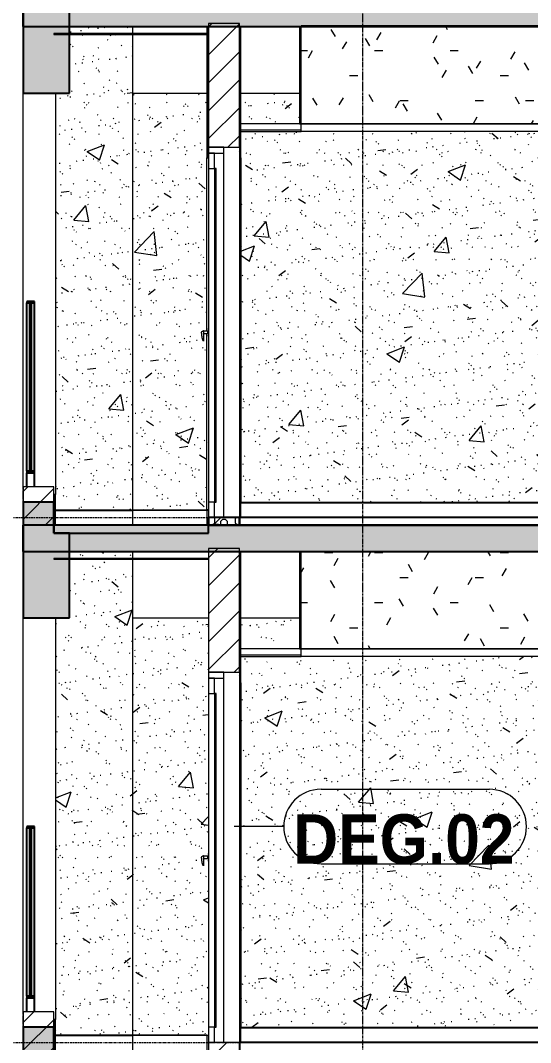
# Model space of a CAD drawing. Header units: millimetres. Extents: x 25061 to 259291, y -8723 to 35400.
# Drawn here: x 105936 to 109237, y 9000 to 15620 of the extents above; entities that cross this region are included whole.
import ezdxf

# ---------------------------------------------------------------- set-up
doc = ezdxf.new("R2010")
doc.units = ezdxf.units.MM
doc.linetypes.add('Centre', pattern=[31.75, 6.35, -4.7625, 15.875, -4.7625])
doc.linetypes.add('Grid Line', pattern=[22.225, 12.7, -3.175, 3.175, -3.175])
for name, color, linetype, lineweight in [('0-1', 7, 'Continuous', 5), ('A-CLNG', 13, 'Continuous', 9), ('A-CLNG-1', 250, 'Continuous', 18), ('A-CLNG-2', 7, 'Continuous', 9), ('A-CLNG-PATT-1', 7, 'Continuous', 9), ('A-CLNG-PATT-2', 9, 'Continuous', 9), ('A-DOOR', 31, 'Continuous', 9), ('A-DOOR-FRAM', 31, 'Continuous', 9), ('A-DOOR-GLAZ', 31, 'Continuous', 9), ('A-DOOR-IDEN', 31, 'Continuous', 9), ('A-FLOR-1', 10, 'Continuous', 25), ('A-FLOR-HRAL-1', 253, 'Continuous', 9), ('A-FLOR-LEVL-2', 51, 'Centre', 9), ('A-FLOR-PATT-1', 7, 'Continuous', 9), ('A-FLOR-PATT-2', 9, 'Continuous', 9), ('A-WALL', 113, 'Continuous', 9), ('A-WALL-1', 113, 'Continuous', 18), ('A-WALL-PATT-1', 7, 'Continuous', 9), ('A-WALL-PATT-2', 9, 'Continuous', 9), ('A-WALL-PATT-4', 111, 'Continuous', 9), ('I-WALL-1', 250, 'Continuous', 18), ('I-WALL-2', 7, 'Continuous', 9), ('S-BEAM-1', 12, 'Continuous', 5), ('S-BEAM-2', 10, 'Continuous', 25), ('S-BEAM-3', 7, 'Continuous', 9), ('S-COLS-1', 7, 'Continuous', 9), ('S-GRID-1', 1, 'Grid Line', 9)]:
    doc.layers.add(name, color=color, linetype=linetype, lineweight=lineweight)
doc.styles.add('Arial_B_1', font='arialbd.ttf', dxfattribs={"width": 0.9, "height": 320})
pattern_1 = [(50, (81080.3, 14125), (1165.978, -102.01), [121.92, -1341.12]), (355, (81080.3, 14125), (-225.554, 1222.763), [97.536, -1072.896]), (100.451, (81177.5, 14116.5), (940.433, 1120.746), [103.616, -1139.776]), (46.184, (81080.3, 14450.1), (1734.906, -269.074), [182.88, -2011.68]), (96.636, (81224.9, 14427.7), (1519.38, 1583.54), [155.42, -1709.66]), (351.184, (81080.3, 14450.1), (1519.39, 1583.52), [146.3, -1609.34]), (21, (81242.9, 14368.8), (970.332, -654.498), [121.92, -1341.12]), (326, (81242.9, 14368.8), (395.533, 1178.804), [97.536, -1072.896]), (71.451, (81323.7, 14314.3), (1365.87, 524.296), [103.616, -1139.776]), (37.5, (81080.3, 14125), (19.767, 541.153), [53.645, -1006.246, 53.645, -1035.507, -1076.96]), (37.5, (81080.3, 14125), (19.767, 541.153), [-2149.043, 53.645, -1023.315]), (7.5, (81080.3, 14125), (427.646, 641.156), [53.645, -567.334, 53.645, -981.862, -410.464]), (7.5, (81080.3, 14125), (427.646, 641.156), [-1656.486, 53.645, -356.82]), (327.5, (80717.8, 14125), (867.782, -36.665), [53.645, -352.755, 53.645, -1214.323, -1682.496]), (327.5, (80717.8, 14125), (867.782, -36.665), [-1674.368, 53.645, -1628.85]), (317.5, (80555.2, 14125), (948.028, 162.73), [53.645, -474.675, 53.645, -788.416, -1194.816]), (317.5, (80555.2, 14125), (948.028, 162.73), [-1370.38, 53.645, -1141.17])]
pattern_2 = [(37.5, (81080.3, 14125), (-5.1206, 156.61216), [5.364, -118.181, 5.364, -132.812, -132.08]), (37.5, (81080.3, 14125), (-5.1206, 156.61216), [-261.722, 5.364, -126.716]), (7.5, (81080.3, 14125), (143.847, 229.3842), [5.364, -61.285, 5.364, -105.989, -42.672]), (7.5, (81080.3, 14125), (143.847, 229.3842), [-178.003, 5.364, -37.308]), (327.5, (80980.33, 14125), (253.1176, 0.4601), [5.364, -35.276, 5.364, -140.94, -191.008]), (327.5, (80980.33, 14125), (253.1176, 0.4601), [-186.944, 5.364, -185.644]), (317.5, (80980.33, 14125), (244.3381, 71.3376), [5.364, -14.956, 5.364, -90.546, -109.728]), (317.5, (80980.33, 14125), (244.3381, 71.3376), [-116.23, 5.364, -104.364])]
pattern_3 = [(45, (81080.3, 14125), (-84.8528, 84.8528), [])]
pattern_4 = [(0, (81080.3, 14125), (1300.48, 325.12), [53.645, -921.715, 53.645, -6123.635]), (0, (81080.3, 14125), (1300.48, 325.12), [-1029.005, -921.715, 53.645, -1897.075, -3251.2]), (0, (81080.3, 14125), (1300.48, 325.12), [-3901.44, 53.645, -921.715, 53.645, -2222.195]), (0, (81080.3, 14125), (1300.48, 325.12), [-4930.445, -596.595, 53.645, -1571.955]), (120, (81567.98, 14287.56), (-931.8022, 963.6887), [53.645, -921.715, -6177.28]), (120, (81567.98, 14287.56), (-931.8022, 963.6887), [-975.36, 53.645, -921.715, -5201.92]), (120, (81567.98, 14287.56), (-931.8022, 963.6887), [-1950.72, 53.645, -1897.075, -3251.2]), (120, (81567.98, 14287.56), (-931.8022, 963.6887), [-3901.44, 53.645, -921.715, -2275.84]), (120, (81567.98, 14287.56), (-931.8022, 963.6887), [-4876.8, 53.645, -596.595, -1625.6]), (120, (81567.98, 14287.56), (-931.8022, 963.6887), [-5527.04, 53.645, -1571.955]), (240, (81730.54, 14937.8), (-368.6778, -1288.8087), [53.645, -921.715, -6177.28]), (240, (81730.54, 14937.8), (-368.6778, -1288.8087), [-975.36, 53.645, -921.715, -5201.92]), (240, (81730.54, 14937.8), (-368.6778, -1288.8087), [-1950.72, 53.645, -1897.075, -3251.2]), (240, (81730.54, 14937.8), (-368.6778, -1288.8087), [-3901.44, 53.645, -921.715, -2275.84]), (240, (81730.54, 14937.8), (-368.6778, -1288.8087), [-4876.8, 53.645, -596.595, -1625.6]), (240, (81730.54, 14937.8), (-368.6778, -1288.8087), [-5527.04, 53.645, -1571.955])]
pattern_5 = [(0, (81080.3, 14125), (650.24, 162.56), [53.645, -434.035, 53.645, -434.035, -2600.96]), (0, (81080.3, 14125), (650.24, 162.56), [-975.36, 53.645, -921.715, 53.645, -434.035, -1137.92]), (0, (81080.3, 14125), (650.24, 162.56), [-2438.4, 53.645, -271.475, 53.645, -759.155]), (120, (81324.14, 14206.28), (-465.9011, 481.84436), [53.645, -434.035, 53.645, -3034.995]), (120, (81324.14, 14206.28), (-465.9011, 481.84436), [-541.325, -434.035, 53.645, -921.715, -1625.6]), (120, (81324.14, 14206.28), (-465.9011, 481.84436), [-1950.72, 53.645, -434.035, 53.645, -1084.275]), (120, (81324.14, 14206.28), (-465.9011, 481.84436), [-2492.045, -271.475, 53.645, -759.155]), (240, (81405.42, 14531.4), (-184.3389, -644.40436), [53.645, -434.035, 53.645, -3034.995]), (240, (81405.42, 14531.4), (-184.3389, -644.40436), [-541.325, -434.035, 53.645, -921.715, -1625.6]), (240, (81405.42, 14531.4), (-184.3389, -644.40436), [-1950.72, 53.645, -434.035, 53.645, -1084.275]), (240, (81405.42, 14531.4), (-184.3389, -644.40436), [-2492.045, -271.475, 53.645, -759.155])]
pattern_6 = [(45, (81080.3, 14125), (-90.50967, 90.50967), [])]

# ---------------------------------------------------------------- blocks, each defined once
blk = doc.blocks.new('NCV_TKTC_KET CAU_rvt-1-TKCS_MẶT CẮT 1')
at = {"layer": 'A-FLOR-PATT-1'}
h = blk.add_hatch(color=256, dxfattribs=at)
h.paths.add_polyline_path([(127252.4, 15580), (127252.4, 15750), (118852.4, 15750), (118852.4, 15580), (126740, 15580)])
h.paths.add_polyline_path([(33652.6, 15580), (42052.6, 15580), (42052.6, 15750), (33652.6, 15750)])
h.paths.add_polyline_path([(114352.4, 15580), (114352.4, 15750), (105952.4, 15750), (105952.4, 15580), (113942, 15580)])
h.paths.add_polyline_path([(46552.6, 15580), (54952.6, 15580), (54952.6, 15750), (46552.6, 15750)])
h = blk.add_hatch(color=256, dxfattribs=at)
h.paths.add_polyline_path([(33652.6, 12180), (42052.6, 12180), (42052.6, 12350), (33652.6, 12350), (33652.6, 12183.4)])
h.paths.add_polyline_path([(54751.6, 12180), (54952.6, 12180), (54952.6, 12350), (46552.6, 12350), (46552.6, 12180), (53151.9, 12180)])
h.paths.add_polyline_path([(127252.4, 12180), (127252.4, 12350), (118852.4, 12350), (118852.4, 12180), (126740, 12180)])
h.paths.add_polyline_path([(105952.4, 12180), (114352.4, 12180), (114352.4, 12350), (105952.4, 12350), (105952.4, 12183.4)])
at = {"layer": 'S-BEAM-1'}
for points in [[(106252.6, 15150), (106252.6, 15700), (105952.6, 15700), (105952.6, 15150)], [(106152.6, 12300), (106152.6, 12500), (105952.6, 12500), (105952.6, 12300)], [(106252.6, 11750), (106252.6, 12300), (105952.6, 12300), (105952.6, 11750)], [(106152.6, 8900), (106152.6, 9100), (105952.6, 9100), (105952.6, 8900)]]:
    blk.add_hatch(color=256, dxfattribs=at).paths.add_polyline_path(points)
at = {"layer": 'A-FLOR-1'}
for p, q in [((105952.4, 15750), (105952.4, 15580)), ((105952.4, 15580), (114352.4, 15580)), ((114352.4, 12350), (105952.4, 12350)), ((105952.4, 12350), (105952.4, 12180)), ((105952.4, 12180), (114352.4, 12180))]:
    blk.add_line(p, q, dxfattribs=at)
at = {"layer": 'S-BEAM-2'}
for p, q in [((105952.6, 15700), (105952.6, 15150)), ((106252.6, 15150), (106252.6, 15700)), ((105952.6, 15150), (106252.6, 15150)), ((106152.6, 12500), (105952.6, 12500)), ((105952.6, 12500), (105952.6, 12300)), ((106152.6, 12300), (106152.6, 12500)), ((105952.6, 12300), (105952.6, 11750)), ((106252.6, 12300), (106152.6, 12300)), ((106252.6, 11750), (106252.6, 12300)), ((105952.6, 11750), (106252.6, 11750)), ((106152.6, 9100), (105952.6, 9100)), ((105952.6, 9100), (105952.6, 8900)), ((106152.6, 8900), (106152.6, 9100))]:
    blk.add_line(p, q, dxfattribs=at)
at = {"layer": 'S-BEAM-3'}
for p, q in [((106662.6, 15150), (107142.6, 15150)), ((107362.6, 15150), (107742.4, 15150)), ((106662.6, 11750), (107152.5, 11750)), ((107362.6, 11750), (107742.4, 11750))]:
    blk.add_line(p, q, dxfattribs=at)
at = {"layer": 'S-COLS-1'}
for p, q in [((105952.6, 12600), (105952.6, 15150)), ((106652.6, 12450), (106652.6, 12445)), ((105952.6, 9200), (105952.6, 11750)), ((106652.6, 9050), (106652.6, 9045))]:
    blk.add_line(p, q, dxfattribs=at)
blk = doc.blocks.new('Railing - Railing-916034-TKCS_MẶT CẮT 1')
at = {"layer": 'A-FLOR-HRAL-1'}
for p, q in [((106162.564287, 5645), (106152.564287, 5645)), ((106152.564287, 5645), (106152.564287, 5550)), ((106162.564287, 5550), (106162.564287, 5645)), ((106162.564287, 5645), (106662.564287, 5645)), ((107142.564287, 5645), (106662.564287, 5645)), ((106662.564287, 5550), (106662.564287, 5645)), ((107152.564287, 5645), (107142.564287, 5645)), ((107142.564287, 5645), (107142.564287, 5550)), ((106152.564287, 5550), (106162.564287, 5550))]:
    blk.add_line(p, q, dxfattribs=at)
blk = doc.blocks.new('Railing - Railing-916040-TKCS_MẶT CẮT 1')
at = {"layer": 'A-FLOR-HRAL-1'}
for p, q in [((107362.564287, 12495), (107352.564287, 12495)), ((107362.564287, 12495), (109362.564287, 12495)), ((107362.564287, 12400), (107362.564287, 12495)), ((109362.564287, 12495), (109362.564287, 12400))]:
    blk.add_line(p, q, dxfattribs=at)
blk = doc.blocks.new('CL_01-VÁCH DỰNG THẠCH CAO CĂN HỘ LOẠI 1-5A7 - CL_01-VÁCH DỰNG THẠCH CAO CĂN HỘ LOẠI 1A-5-V41-TKCS_MẶT CẮT 1')
at = {"layer": 'A-CLNG-PATT-1'}
h = blk.add_hatch(dxfattribs=at)
h.set_pattern_fill('FP_7', color=256, style=0, pattern_type=2)
h.set_pattern_definition(pattern_4)
h.paths.add_polyline_path([(113352.6, 14950), (113362.6, 14950), (113362.6, 15580), (113352.6, 15580)])
h.paths.add_polyline_path([(107742.4, 14950), (107752.4, 14950), (107752.4, 15580), (107742.4, 15580)])
at = {"layer": 'A-CLNG-PATT-2'}
h = blk.add_hatch(dxfattribs=at)
h.set_pattern_fill('FP_1', color=256, style=0, pattern_type=2)
h.set_pattern_definition(pattern_5)
h.paths.add_polyline_path([(107752.4, 14950), (113352.6, 14950), (113352.6, 15580), (110452.5, 15580), (110452.5, 15350), (110252.5, 15350), (110252.5, 15580), (107752.4, 15580)])
at = {"layer": 'A-CLNG-1'}
for p, q in [((107752.4, 15580), (107742.4, 15580)), ((107742.4, 15580), (107742.4, 14950)), ((107752.4, 14950), (107752.4, 15580)), ((113362.6, 15580), (113352.6, 15580)), ((113352.6, 15580), (113352.6, 14950)), ((113362.6, 14950), (113362.6, 15580)), ((107742.4, 14950), (107752.4, 14950)), ((113352.6, 14950), (113362.6, 14950))]:
    blk.add_line(p, q, dxfattribs=at)
at = {"layer": 'A-CLNG-2'}
blk.add_line((113352.6, 14950), (107752.6, 14950), dxfattribs=at)
blk = doc.blocks.new('NCV_TKTC_TANG 3 - 4_rvt-1-TKCS_MẶT CẮT 1')
at = {"layer": 'A-CLNG-PATT-1'}
h = blk.add_hatch(dxfattribs=at)
h.set_pattern_fill('FP_7', color=256, style=0, pattern_type=2)
h.set_pattern_definition(pattern_4)
h.paths.add_polyline_path([(112342.3, 15580), (113352.6, 15580), (113352.6, 15585), (107752.6, 15585), (107752.6, 15580), (110742.5, 15580)])
h = blk.add_hatch(dxfattribs=at)
h.set_pattern_fill('FP_7', color=256, style=0, pattern_type=2)
h.set_pattern_definition(pattern_4)
h.paths.add_polyline_path([(106152.6, 15530), (107152.6, 15530), (107152.6, 15535), (106152.6, 15535)])
at = {"layer": 'A-FLOR-PATT-2'}
h = blk.add_hatch(dxfattribs=at)
h.set_pattern_fill('FP_6', color=256, style=0, pattern_type=2)
h.set_pattern_definition([(180, (81252.7, 14216.3), (-2e-14, -203.2), [19.239, -183.961]), (135, (81266.3, 14202.7), (-203.1999, 1e-14), [19.239, -268.129]), (90, (81266.3, 14183.47), (-203.2, 1e-14), [19.239, -183.961]), (45, (81252.7, 14169.86), (0, 203.1999), [19.239, -268.129]), (0, (81233.46, 14169.86), (0, 203.2), [19.239, -183.961]), (315, (81219.86, 14183.47), (203.1999, 0), [19.239, -268.129]), (270, (81219.86, 14202.7), (203.2, 1e-14), [19.239, -183.961]), (225, (81233.46, 14216.31), (1e-14, -203.1999), [19.239, -268.129]), (180, (81207.18, 14184.3), (-2e-14, -203.2), [22.055, -181.145]), (135, (81222.78, 14168.71), (-203.1999, 1e-14), [22.055, -265.314]), (90, (81222.78, 14146.66), (-203.2, 1e-14), [22.055, -181.145]), (45, (81207.18, 14131.06), (0, 203.1999), [22.055, -265.314]), (0, (81185.13, 14131.06), (0, 203.2), [22.055, -181.145]), (315, (81169.54, 14146.66), (203.1999, 0), [22.055, -265.314]), (270, (81169.54, 14168.71), (203.2, 1e-14), [22.055, -181.145]), (225, (81185.13, 14184.3), (1e-14, -203.1999), [22.055, -265.314]), (180, (81114.68, 14169.67), (-2e-14, -203.2), [14.547, -188.653]), (135, (81124.96, 14159.39), (-203.1999, 1e-14), [14.547, -272.821]), (90, (81124.96, 14144.84), (-203.2, 1e-14), [14.547, -188.653]), (45, (81114.68, 14134.56), (0, 203.1999), [14.547, -272.821]), (0, (81100.13, 14134.56), (0, 203.2), [14.547, -188.653]), (315, (81089.85, 14144.84), (203.1999, 0), [14.547, -272.821]), (270, (81089.85, 14159.39), (203.2, 1e-14), [14.547, -188.653]), (225, (81100.13, 14169.67), (1e-14, -203.1999), [14.547, -272.821]), (90, (81183.32, 14194.78), (-203.2, 1e-14), [29.097, -174.103]), (45, (81162.74, 14174.2), (0, 203.1999), [29.097, -258.271]), (0, (81133.65, 14174.2), (0, 203.2), [29.097, -174.103]), (315, (81113.07, 14194.78), (203.1999, 0), [29.097, -258.271]), (270, (81113.07, 14223.87), (203.2, 1e-14), [29.097, -174.103]), (225, (81133.65, 14244.45), (1e-14, -203.1999), [29.097, -258.271]), (180, (81162.74, 14244.45), (-2e-14, -203.2), [29.097, -174.103]), (135, (81183.32, 14223.87), (-203.1999, 1e-14), [29.097, -258.271]), (90, (81262.35, 14261.4), (-203.2, 1e-14), [37.075, -166.125]), (45, (81236.13, 14235.19), (0, 203.1999), [37.075, -250.293]), (0, (81199.05, 14235.19), (0, 203.2), [37.075, -166.125]), (315, (81172.84, 14261.4), (203.1999, 0), [37.075, -250.293]), (270, (81172.84, 14298.48), (203.2, 1e-14), [37.075, -166.125]), (225, (81199.05, 14324.7), (1e-14, -203.1999), [37.075, -250.293]), (180, (81236.13, 14324.7), (-2e-14, -203.2), [37.075, -166.125]), (135, (81262.35, 14298.48), (-203.1999, 1e-14), [37.075, -250.293]), (90, (81138.85, 14272.68), (-203.2, 1e-14), [19.242, -183.958]), (45, (81125.24, 14259.07), (0, 203.1999), [19.242, -268.127]), (0, (81106, 14259.07), (0, 203.2), [19.242, -183.958]), (315, (81092.4, 14272.68), (203.1999, 0), [19.242, -268.127]), (270, (81092.4, 14291.92), (203.2, 1e-14), [19.242, -183.958]), (225, (81106, 14305.53), (1e-14, -203.1999), [19.242, -268.127]), (180, (81125.24, 14305.53), (-2e-14, -203.2), [19.242, -183.958]), (135, (81138.85, 14291.92), (-203.1999, 1e-14), [19.242, -268.127])])
h.paths.add_polyline_path([(107352.6, 12350), (107352.6, 12400), (107152.6, 12400), (107152.6, 12350)])
at = {"layer": 'A-WALL-PATT-1'}
h = blk.add_hatch(dxfattribs=at)
h.set_pattern_fill('FP_3', color=256, style=0, pattern_type=2)
h.set_pattern_definition(pattern_3)
h.paths.add_polyline_path([(107152.6, 14730), (107152.6, 15580), (107142.6, 15580), (107142.6, 14730)])
h = blk.add_hatch(dxfattribs=at)
h.set_pattern_fill('FP_3', color=256, style=0, pattern_type=2)
h.set_pattern_definition(pattern_3)
h.paths.add_polyline_path([(107362.6, 14730), (107362.6, 15580), (107352.6, 15580), (107352.6, 14730)])
at = {"layer": 'A-WALL-PATT-2'}
h = blk.add_hatch(dxfattribs=at)
h.set_pattern_fill('FP_4', color=256, style=0, pattern_type=2)
h.set_pattern_definition(pattern_1)
h.paths.add_polyline_path([(106662.6, 12450), (106662.6, 15530), (106252.6, 15530), (106252.6, 15150), (106162.6, 15150), (106162.6, 12450)])
h.paths.add_polyline_path([(106252.6, 15535), (106662.6, 15535), (106662.6, 15580), (106252.6, 15580)])
h = blk.add_hatch(dxfattribs=at)
h.set_pattern_fill('FP_5', color=256, style=0, pattern_type=2)
h.set_pattern_definition(pattern_2)
h.paths.add_polyline_path([(106662.6, 12450), (106662.6, 15530), (106252.6, 15530), (106252.6, 15150), (106162.6, 15150), (106162.6, 12450)])
h.paths.add_polyline_path([(106252.6, 15535), (106662.6, 15535), (106662.6, 15580), (106252.6, 15580)])
h = blk.add_hatch(dxfattribs=at)
h.set_pattern_fill('FP_4', color=256, style=0, pattern_type=2)
h.set_pattern_definition(pattern_1)
h.paths.add_polyline_path([(106743.2, 12450), (107142.6, 12450), (107142.6, 13593.2), (107119.6, 13593.2), (107118.6, 13545.2), (107111.1, 13571.1), (107110.8, 13572.6), (107111.2, 13604.9), (107112.6, 13606.7), (107119.6, 13606.8), (107142.6, 13606.8), (107142.6, 15150), (106662.6, 15150), (106662.6, 12450)])
h = blk.add_hatch(dxfattribs=at)
h.set_pattern_fill('FP_5', color=256, style=0, pattern_type=2)
h.set_pattern_definition(pattern_2)
h.paths.add_polyline_path([(106743.2, 12450), (107142.6, 12450), (107142.6, 13593.2), (107119.6, 13593.2), (107118.6, 13545.2), (107111.1, 13571.1), (107110.8, 13572.6), (107111.2, 13604.9), (107112.6, 13606.7), (107119.6, 13606.8), (107142.6, 13606.8), (107142.6, 15150), (106662.6, 15150), (106662.6, 12450)])
h = blk.add_hatch(dxfattribs=at)
h.set_pattern_fill('FP_4', color=256, style=0, pattern_type=2)
h.set_pattern_definition(pattern_1)
h.paths.add_polyline_path([(107362.6, 12500), (109352.6, 12500), (109352.6, 14900), (107362.6, 14900), (107362.6, 13399.9)])
h.paths.add_polyline_path([(107742.4, 14950), (107742.4, 15150), (107362.6, 15150), (107362.6, 14950), (107543.1, 14950)])
h = blk.add_hatch(dxfattribs=at)
h.set_pattern_fill('FP_5', color=256, style=0, pattern_type=2)
h.set_pattern_definition(pattern_2)
h.paths.add_polyline_path([(107362.6, 12500), (109352.6, 12500), (109352.6, 14900), (107362.6, 14900), (107362.6, 13399.9)])
h.paths.add_polyline_path([(107742.4, 14950), (107742.4, 15150), (107362.6, 15150), (107362.6, 14950), (107543.1, 14950)])
at = {"layer": 'A-CLNG-1'}
for p, q in [((113352.6, 15585), (107752.6, 15585)), ((107752.6, 15585), (107752.6, 15580)), ((107752.6, 15580), (113352.6, 15580)), ((107152.6, 15535), (106152.6, 15535)), ((106152.6, 15535), (106152.6, 15530)), ((106152.6, 15530), (107152.6, 15530)), ((107152.6, 15530), (107152.6, 15535)), ((107752.6, 14950), (107352.6, 14950)), ((107352.6, 14950), (107352.6, 14900)), ((107352.6, 14900), (107752.6, 14900)), ((107752.6, 14900), (107752.6, 14950))]:
    blk.add_line(p, q, dxfattribs=at)
at = {"layer": 'A-CLNG-2'}
for p, q in [((107752.6, 14910), (107352.6, 14910)), ((107752.6, 14950), (113352.6, 14950)), ((113352.6, 14900), (107752.6, 14900))]:
    blk.add_line(p, q, dxfattribs=at)
at = {"layer": 'A-FLOR-1'}
for p, q in [((107352.6, 12400), (107152.6, 12400)), ((107152.6, 12400), (107152.6, 12350)), ((114152.6, 12400), (107352.6, 12400)), ((107352.6, 12400), (107352.6, 12350)), ((107352.6, 12350), (107352.6, 12400)), ((107152.6, 12350), (106152.6, 12350)), ((106152.6, 12350), (106152.6, 12300)), ((107152.6, 12300), (107152.6, 12350)), ((107152.6, 12350), (107352.6, 12350)), ((107352.6, 12350), (114152.6, 12350)), ((106152.6, 12300), (107152.6, 12300))]:
    blk.add_line(p, q, dxfattribs=at)
at = {"layer": 'I-WALL-1'}
for p, q in [((107142.6, 15580), (107142.6, 14730)), ((107152.6, 15580), (107142.6, 15580)), ((107152.6, 14730), (107152.6, 15580)), ((107352.6, 15580), (107352.6, 14730)), ((107362.6, 15580), (107352.6, 15580)), ((107362.6, 14730), (107362.6, 15580)), ((107142.6, 14730), (107152.6, 14730)), ((107352.6, 14730), (107362.6, 14730)), ((106152.6, 12550), (106152.6, 12450)), ((106162.6, 12550), (106152.6, 12550)), ((106162.6, 12450), (106162.6, 12550)), ((106152.6, 12450), (106162.6, 12450))]:
    blk.add_line(p, q, dxfattribs=at)
at = {"layer": 'I-WALL-2'}
for p, q in [((106662.6, 15535), (106662.6, 15580)), ((106662.6, 12450), (106662.6, 15530)), ((106162.6, 15150), (106162.6, 12550)), ((107142.6, 13606.6), (107142.6, 14730)), ((107362.6, 14730), (107362.6, 12500)), ((107142.6, 12450), (107142.6, 13593.2)), ((106162.6, 12450), (106662.6, 12450)), ((106662.6, 12450), (107142.6, 12450)), ((107152.6, 12450), (107142.6, 12450)), ((107362.6, 12500), (107352.6, 12500)), ((107362.6, 12500), (109352.6, 12500))]:
    blk.add_line(p, q, dxfattribs=at)
at = {"layer": ''}
for name, p in [('Railing - Railing-916040-TKCS_MẶT CẮT 1', (0, 0)), ('Railing - Railing-916034-TKCS_MẶT CẮT 1', (0, 6800))]:
    blk.add_blockref(name, p, dxfattribs=at)
at = {"layer": 'A-CLNG'}
blk.add_blockref('CL_01-VÁCH DỰNG THẠCH CAO CĂN HỘ LOẠI 1-5A7 - CL_01-VÁCH DỰNG THẠCH CAO CĂN HỘ LOẠI 1A-5-V41-TKCS_MẶT CẮT 1', (0, 0), dxfattribs=at)
blk = doc.blocks.new('CL_01-VÁCH DỰNG THẠCH CAO CĂN HỘ LOẠI 1-5A7 - CL_01-VÁCH DỰNG THẠCH CAO CĂN HỘ LOẠI 1A-5-V102-TKCS_MẶT CẮT 1')
at = {"layer": 'A-CLNG-PATT-1'}
h = blk.add_hatch(dxfattribs=at)
h.set_pattern_fill('FP_7', color=256, style=0, pattern_type=2)
h.set_pattern_definition(pattern_4)
h.paths.add_polyline_path([(113352.6, 11550), (113362.6, 11550), (113362.6, 12180), (113352.6, 12180)])
h.paths.add_polyline_path([(107742.4, 11550), (107752.4, 11550), (107752.4, 12180), (107742.4, 12180)])
at = {"layer": 'A-CLNG-PATT-2'}
h = blk.add_hatch(dxfattribs=at)
h.set_pattern_fill('FP_1', color=256, style=0, pattern_type=2)
h.set_pattern_definition(pattern_5)
h.paths.add_polyline_path([(109942.7, 11550), (113352.6, 11550), (113352.6, 12180), (110452.5, 12180), (110452.5, 11950), (110252.5, 11950), (110252.5, 12180), (107752.4, 12180), (107752.6, 11550), (109742.7, 11550)])
at = {"layer": 'A-CLNG-1'}
for p, q in [((107752.4, 12180), (107742.4, 12180)), ((107742.4, 12180), (107742.4, 11550)), ((107752.4, 11550), (107752.4, 12180)), ((113362.6, 12180), (113352.6, 12180)), ((113352.6, 12180), (113352.6, 11550)), ((113362.6, 11550), (113362.6, 12180)), ((107742.4, 11550), (107752.4, 11550)), ((113352.6, 11550), (113362.6, 11550))]:
    blk.add_line(p, q, dxfattribs=at)
at = {"layer": 'A-CLNG-2'}
blk.add_line((113352.6, 11550), (107752.6, 11550), dxfattribs=at)
blk = doc.blocks.new('NCV_TKTC_TANG 3 - 4_rvt-2-TKCS_MẶT CẮT 1')
at = {"layer": 'A-WALL-PATT-1'}
h = blk.add_hatch(dxfattribs=at)
h.set_pattern_fill('FP_3', color=256, style=0, pattern_type=2)
h.set_pattern_definition(pattern_3)
h.paths.add_polyline_path([(107362.6, 11330), (107362.6, 12180), (107352.6, 12180), (107352.6, 11330)])
at = {"layer": 'A-WALL-PATT-2'}
h = blk.add_hatch(dxfattribs=at)
h.set_pattern_fill('FP_4', color=256, style=0, pattern_type=2)
h.set_pattern_definition(pattern_1)
h.paths.add_polyline_path([(106662.6, 9050), (106662.6, 12130), (106252.6, 12130), (106252.6, 11750), (106162.6, 11750), (106162.6, 9050)])
h.paths.add_polyline_path([(106252.6, 12135), (106662.6, 12135), (106662.6, 12180), (106252.6, 12180)])
h = blk.add_hatch(dxfattribs=at)
h.set_pattern_fill('FP_5', color=256, style=0, pattern_type=2)
h.set_pattern_definition(pattern_2)
h.paths.add_polyline_path([(106662.6, 9050), (106662.6, 12130), (106252.6, 12130), (106252.6, 11750), (106162.6, 11750), (106162.6, 9050)])
h.paths.add_polyline_path([(106252.6, 12135), (106662.6, 12135), (106662.6, 12180), (106252.6, 12180)])
h = blk.add_hatch(dxfattribs=at)
h.set_pattern_fill('FP_4', color=256, style=0, pattern_type=2)
h.set_pattern_definition(pattern_1)
h.paths.add_polyline_path([(106662.6, 9050), (107152.6, 9050), (107152.6, 10190), (107149.6, 10190), (107149.6, 10193.2), (107119.6, 10193.2), (107118.6, 10145.2), (107111.1, 10171.1), (107110.8, 10172.6), (107111.2, 10204.9), (107112.6, 10206.7), (107119.6, 10206.8), (107149.6, 10206.8), (107149.6, 10210), (107152.6, 10210), (107151.2, 11750), (106662.6, 11750), (106662.6, 9750.5)])
h = blk.add_hatch(dxfattribs=at)
h.set_pattern_fill('FP_5', color=256, style=0, pattern_type=2)
h.set_pattern_definition(pattern_2)
h.paths.add_polyline_path([(106662.6, 9050), (107152.6, 9050), (107152.6, 10190), (107149.6, 10190), (107149.6, 10193.2), (107119.6, 10193.2), (107118.6, 10145.2), (107111.1, 10171.1), (107110.8, 10172.6), (107111.2, 10204.9), (107112.6, 10206.7), (107119.6, 10206.8), (107149.6, 10206.8), (107149.6, 10210), (107152.6, 10210), (107151.2, 11750), (106662.6, 11750), (106662.6, 9750.5)])
h = blk.add_hatch(dxfattribs=at)
h.set_pattern_fill('FP_4', color=256, style=0, pattern_type=2)
h.set_pattern_definition(pattern_1)
h.paths.add_polyline_path([(107362.6, 9100), (109352.6, 9100), (109352.6, 11500), (107362.6, 11500), (107362.6, 9750.5)])
h.paths.add_polyline_path([(107543.1, 11550), (107742.4, 11550), (107742.4, 11750), (107362.6, 11750), (107362.6, 11550)])
h = blk.add_hatch(dxfattribs=at)
h.set_pattern_fill('FP_5', color=256, style=0, pattern_type=2)
h.set_pattern_definition(pattern_2)
h.paths.add_polyline_path([(107362.6, 9100), (109352.6, 9100), (109352.6, 11500), (107362.6, 11500), (107362.6, 9750.5)])
h.paths.add_polyline_path([(107543.1, 11550), (107742.4, 11550), (107742.4, 11750), (107362.6, 11750), (107362.6, 11550)])
at = {"layer": 'A-CLNG-1'}
for p, q in [((107152.6, 12135), (106152.6, 12135)), ((106152.6, 12135), (106152.6, 12130)), ((106152.6, 12130), (107152.6, 12130)), ((107152.6, 12130), (107152.6, 12135)), ((107752.6, 11550), (107352.6, 11550)), ((107352.6, 11550), (107352.6, 11500)), ((107752.6, 11500), (107752.6, 11550)), ((107352.6, 11500), (107752.6, 11500))]:
    blk.add_line(p, q, dxfattribs=at)
at = {"layer": 'A-CLNG-2'}
for p, q in [((107752.6, 11550), (113352.6, 11550)), ((107752.6, 11510), (107352.6, 11510)), ((113352.6, 11500), (107752.6, 11500))]:
    blk.add_line(p, q, dxfattribs=at)
at = {"layer": 'A-FLOR-1'}
for p, q in [((114152.6, 9000), (107352.6, 9000)), ((107352.6, 9000), (107352.6, 8950))]:
    blk.add_line(p, q, dxfattribs=at)
at = {"layer": 'I-WALL-1'}
for p, q in [((107352.6, 12180), (107352.6, 11330)), ((107362.6, 12180), (107352.6, 12180)), ((107362.6, 11330), (107362.6, 12180)), ((107352.6, 11330), (107362.6, 11330)), ((106152.6, 9150), (106152.6, 9050)), ((106162.6, 9150), (106152.6, 9150)), ((106162.6, 9050), (106162.6, 9150)), ((106152.6, 9050), (106162.6, 9050))]:
    blk.add_line(p, q, dxfattribs=at)
at = {"layer": 'I-WALL-2'}
for p, q in [((106662.6, 12135), (106662.6, 12180)), ((106662.6, 9050), (106662.6, 12130)), ((106162.6, 11750), (106162.6, 9150)), ((107362.6, 11330), (107362.6, 9100)), ((107362.6, 9100), (107352.6, 9100)), ((107362.6, 9100), (109352.6, 9100)), ((106162.6, 9050), (106662.6, 9050)), ((106662.6, 9050), (107142.6, 9050))]:
    blk.add_line(p, q, dxfattribs=at)
at = {"layer": ''}
for name, p in [('Railing - Railing-916040-TKCS_MẶT CẮT 1', (0, -3400)), ('Railing - Railing-916034-TKCS_MẶT CẮT 1', (0, 3400))]:
    blk.add_blockref(name, p, dxfattribs=at)
at = {"layer": 'A-CLNG'}
blk.add_blockref('CL_01-VÁCH DỰNG THẠCH CAO CĂN HỘ LOẠI 1-5A7 - CL_01-VÁCH DỰNG THẠCH CAO CĂN HỘ LOẠI 1A-5-V102-TKCS_MẶT CẮT 1', (0, 0), dxfattribs=at)
blk = doc.blocks.new('Railing - 50 x 10mm-1251311-TKCS_MẶT CẮT 1')
at = {"layer": ''}
for p, q in [((33677.564287, 2500), (33677.564287, 3590)), ((33727.564287, 2500), (33727.564287, 3590)), ((33677.564287, 2400), (33677.564287, 2490)), ((33727.564287, 2400), (33727.564287, 2490))]:
    blk.add_line(p, q, dxfattribs=at)
blk = doc.blocks.new('Railing - 10mm-1251313-TKCS_MẶT CẮT 1')
at = {"layer": ''}
for p, q in [((33697.564287, 2500), (33697.564287, 3590)), ((33707.564287, 2500), (33707.564287, 3590))]:
    blk.add_line(p, q, dxfattribs=at)
blk = doc.blocks.new('Railing - Railing-3241139-TKCS_MẶT CẮT 1')
at = {"layer": ''}
for p, q in [((106027.6, 10400), (105977.6, 10400)), ((105977.6, 10400), (105977.6, 10390)), ((106027.6, 10390), (106027.6, 10400)), ((105977.6, 10390), (106027.6, 10390)), ((106027.6, 9300), (105977.6, 9300)), ((105977.6, 9300), (105977.6, 9290)), ((105977.6, 9290), (106027.6, 9290)), ((106027.6, 9290), (106027.6, 9300))]:
    blk.add_line(p, q, dxfattribs=at)
at = {"extrusion": (0, 0, -1), "zscale": -1}
for name in ['Railing - 50 x 10mm-1251311-TKCS_MẶT CẮT 1', 'Railing - 10mm-1251313-TKCS_MẶT CẮT 1']:
    blk.add_blockref(name, (-139705.1, 6800), dxfattribs=at)
blk = doc.blocks.new('DEG_02-DEG_03 - DEG_02-2500x2400mm-CỬA ĐI 02 CÁNH TRƯỢT-V58-TKCS_MẶT CẮT 1')
at = {"layer": 'A-DOOR'}
for p, q in [((107192.6, 4560), (107152.6, 4560)), ((107152.6, 4560), (107152.6, 4460)), ((107192.6, 4460), (107192.6, 4560)), ((107152.6, 4460), (107192.6, 4460)), ((107152.6, 4460), (107152.6, 2300)), ((107119.6, 3408.7), (107119.6, 3399.2)), ((107119.6, 3407.4), (107119.6, 3408.7)), ((107149.6, 3407), (107119.6, 3407)), ((107119.6, 3406.1), (107119.6, 3406.8)), ((107119.6, 3399.2), (107119.6, 3345.2)), ((107119.6, 3393), (107149.6, 3393)), ((107152.6, 3420), (107149.6, 3420)), ((107149.6, 3400), (107149.6, 3410)), ((107149.6, 3390), (107149.6, 3400)), ((107149.6, 3380), (107152.6, 3380)), ((107119.6, 3345.2), (107119.6, 3343.7)), ((107119.6, 3343.7), (107119.6, 3345.2)), ((107192.6, 2300), (107152.6, 2300)), ((107152.6, 2300), (107152.6, 2200)), ((107192.6, 2200), (107192.6, 2300)), ((107152.6, 2200), (107192.6, 2200))]:
    blk.add_line(p, q, dxfattribs=at)
at = {"layer": 'A-DOOR', "flags": 128}
for points in [[(107108.6, 3399.2), (107108.6, 3399.6), (107108.6, 3400), (107108.7, 3400.3), (107108.7, 3400.7), (107108.8, 3401.1), (107108.9, 3401.5), (107109, 3401.8), (107109.1, 3402.2), (107109.2, 3402.5), (107109.4, 3402.9), (107109.5, 3403.2), (107109.7, 3403.6), (107109.9, 3403.9), (107110.1, 3404.2), (107110.3, 3404.5), (107110.5, 3404.9), (107110.7, 3405.2), (107111, 3405.4), (107111.2, 3405.7), (107111.5, 3406), (107111.8, 3406.3), (107112, 3406.5), (107112.3, 3406.7), (107112.6, 3407), (107113, 3407.2), (107113.3, 3407.4), (107113.6, 3407.5), (107113.9, 3407.7), (107114.3, 3407.9), (107114.6, 3408), (107115, 3408.2), (107115.4, 3408.3), (107115.7, 3408.4), (107116.1, 3408.5), (107116.5, 3408.5), (107116.8, 3408.6), (107117.2, 3408.6), (107117.6, 3408.7), (107118, 3408.7), (107118.1, 3408.7)], [(107117.7, 3345.2), (107115.7, 3351.5), (107113.9, 3357.8), (107112.4, 3364.2), (107111.1, 3370.7), (107110.1, 3377.2), (107109.3, 3383.8), (107108.9, 3390.3), (107108.6, 3396.9), (107108.6, 3399.2)], [(107119.6, 3408.7), (107119.5, 3408.7), (107119.4, 3408.7), (107119.4, 3408.7), (107119.3, 3408.7), (107119.3, 3408.7), (107119.2, 3408.7), (107119.1, 3408.7), (107119.1, 3408.7), (107119, 3408.7), (107119, 3408.7), (107118.9, 3408.7), (107118.9, 3408.7), (107118.8, 3408.7), (107118.8, 3408.7), (107118.7, 3408.7), (107118.7, 3408.7), (107118.6, 3408.7), (107118.6, 3408.7), (107118.5, 3408.7), (107118.5, 3408.7), (107118.4, 3408.7), (107118.4, 3408.7), (107118.4, 3408.7), (107118.3, 3408.7), (107118.3, 3408.7), (107118.3, 3408.7), (107118.2, 3408.7), (107118.2, 3408.7), (107118.2, 3408.7), (107118.2, 3408.7), (107118.1, 3408.7), (107118.1, 3408.7), (107118.1, 3408.7), (107118.1, 3408.7), (107118.1, 3408.7), (107118.1, 3408.7), (107118.1, 3408.7), (107118.1, 3408.7)], [(107118.1, 3408.7), (107118.1, 3408.7), (107118.1, 3408.7), (107118.1, 3408.7), (107118.1, 3408.7), (107118.1, 3408.7), (107118.1, 3408.7), (107118.2, 3408.7), (107118.2, 3408.7), (107118.2, 3408.7), (107118.2, 3408.7), (107118.3, 3408.7), (107118.3, 3408.7), (107118.3, 3408.7), (107118.4, 3408.7), (107118.4, 3408.7), (107118.4, 3408.7), (107118.5, 3408.7), (107118.5, 3408.7), (107118.6, 3408.7), (107118.6, 3408.7), (107118.7, 3408.7), (107118.7, 3408.7), (107118.8, 3408.7), (107118.8, 3408.7), (107118.9, 3408.7), (107118.9, 3408.7), (107119, 3408.7), (107119, 3408.7), (107119.1, 3408.7), (107119.1, 3408.7), (107119.2, 3408.7), (107119.3, 3408.7), (107119.3, 3408.7), (107119.4, 3408.7), (107119.4, 3408.7), (107119.5, 3408.7), (107119.5, 3408.7), (107119.6, 3408.7)]]:
    blk.add_lwpolyline(points, dxfattribs=at)
at = {"layer": 'A-DOOR-FRAM'}
for p, q in [((107252.6, 4600), (107152.6, 4600)), ((107152.6, 4600), (107152.6, 4560)), ((107252.6, 4560), (107252.6, 4600)), ((107152.6, 4560), (107252.6, 4560)), ((107252.6, 2200), (107252.6, 4560))]:
    blk.add_line(p, q, dxfattribs=at)
at = {"layer": 'A-DOOR-GLAZ'}
for p, q in [((107202.6, 4460), (107192.6, 4460)), ((107192.6, 4460), (107192.6, 2300)), ((107202.6, 2300), (107202.6, 4460)), ((107192.6, 2300), (107202.6, 2300))]:
    blk.add_line(p, q, dxfattribs=at)
blk = doc.blocks.new('Railing - Railing-3818206-TKCS_MẶT CẮT 1')
at = {"layer": ''}
for p, q in [((106027.6, 13800), (105977.6, 13800)), ((105977.6, 13800), (105977.6, 13790)), ((105977.6, 13790), (106027.6, 13790)), ((106027.6, 13790), (106027.6, 13800)), ((106027.6, 12700), (105977.6, 12700)), ((105977.6, 12700), (105977.6, 12690)), ((105977.6, 12690), (106027.6, 12690)), ((106027.6, 12690), (106027.6, 12700))]:
    blk.add_line(p, q, dxfattribs=at)
at = {"extrusion": (0, 0, -1), "zscale": -1}
for name in ['Railing - 50 x 10mm-1251311-TKCS_MẶT CẮT 1', 'Railing - 10mm-1251313-TKCS_MẶT CẮT 1']:
    blk.add_blockref(name, (-139705.1, 10200), dxfattribs=at)
blk = doc.blocks.new('STN_Door Tag - STN_Door Tag-1788670-TKCS_MẶT CẮT 1')
at = {"layer": 'A-DOOR-IDEN'}
for p, q in [((37398.9, 27404.1), (38487, 27404.1)), ((37398.9, 26921.1), (38487, 26921.1))]:
    blk.add_line(p, q, dxfattribs=at)
for centre, start, end in [((37398.9, 27162.6), 90, 270), ((38487, 27162.6), 270, 90)]:
    blk.add_arc(centre, 241.5, start, end, dxfattribs=at)

msp = doc.modelspace()

# ---------------------------------------------------------------- hatches: boundary and pattern name
at = {"layer": 'A-WALL-PATT-4'}
h = msp.add_hatch(dxfattribs=at)
h.set_pattern_fill('FP_8', color=256, style=0, pattern_type=2)
h.set_pattern_definition(pattern_6)
h.paths.add_polyline_path([(107152.6, 12350), (107352.6, 12350), (107352.6, 12400), (107152.6, 12400)])
h.paths.add_polyline_path([(107152.6, 14800), (107352.6, 14800), (107352.6, 15600), (107152.6, 15600)])
h = msp.add_hatch(dxfattribs=at)
h.set_pattern_fill('FP_8', color=256, style=0, pattern_type=2)
h.set_pattern_definition(pattern_6)
h.paths.add_polyline_path([(106152.6, 12350), (106152.6, 12600), (105952.6, 12600), (105952.6, 12350)])
h = msp.add_hatch(dxfattribs=at)
h.set_pattern_fill('FP_8', color=256, style=0, pattern_type=2)
h.set_pattern_definition(pattern_6)
h.paths.add_polyline_path([(107152.6, 8950), (107352.6, 8950), (107352.6, 9000), (107152.6, 9000)])
h.paths.add_polyline_path([(107352.6, 11400), (107352.6, 12200), (107152.6, 12200), (107152.6, 11400)])
h = msp.add_hatch(dxfattribs=at)
h.set_pattern_fill('FP_8', color=256, style=0, pattern_type=2)
h.set_pattern_definition(pattern_6)
h.paths.add_polyline_path([(106152.6, 8950), (106152.6, 9200), (105952.6, 9200), (105952.6, 8950)])

# ---------------------------------------------------------------- linework, layer by layer
at = {"layer": 'A-DOOR-IDEN'}
msp.add_line((107319.7, 10400.7), (107639.5, 10400.7), dxfattribs=at)
at = {"layer": 'A-FLOR-LEVL-2'}
for p, q in [((25061.1, 12400), (134152.6, 12400)), ((25061.1, 9000), (134152.6, 9000))]:
    msp.add_line(p, q, dxfattribs=at)
at = {"layer": 'A-WALL'}
for p, q in [((107352.6, 14730), (107352.6, 12400)), ((107352.6, 11330), (107352.6, 9000))]:
    msp.add_line(p, q, dxfattribs=at)
at = {"layer": 'A-WALL-1'}
for p, q in [((107152.6, 15600), (107152.6, 14800)), ((107352.6, 15600), (107152.6, 15600)), ((107352.6, 14800), (107352.6, 15600)), ((107152.6, 14800), (107352.6, 14800)), ((105952.6, 12600), (105952.6, 12350)), ((106152.6, 12600), (105952.6, 12600)), ((106152.6, 12350), (106152.6, 12600)), ((107152.6, 12400), (107152.6, 12350)), ((107352.6, 12400), (107152.6, 12400)), ((107352.6, 12350), (107352.6, 12400)), ((105952.6, 12350), (106152.6, 12350)), ((107152.6, 12350), (107352.6, 12350)), ((107152.6, 12200), (107152.6, 11400)), ((107352.6, 12200), (107152.6, 12200)), ((107352.6, 11400), (107352.6, 12200)), ((107152.6, 11400), (107352.6, 11400)), ((105952.6, 9200), (105952.6, 8950)), ((106152.6, 9200), (105952.6, 9200)), ((106152.6, 8950), (106152.6, 9200)), ((107152.6, 9000), (107152.6, 8950)), ((107352.6, 9000), (107152.6, 9000)), ((107352.6, 8950), (107352.6, 9000))]:
    msp.add_line(p, q, dxfattribs=at)
at = {"layer": 'S-GRID-1'}
for p, q in [((105952.6, -3283.1), (105952.6, 30285.9)), ((108152.6, -3283.1), (108152.6, 30285.9))]:
    msp.add_line(p, q, dxfattribs=at)

# ---------------------------------------------------------------- block references
at = {"layer": ''}
for name in ['Railing - Railing-3818206-TKCS_MẶT CẮT 1', 'Railing - Railing-3241139-TKCS_MẶT CẮT 1']:
    msp.add_blockref(name, (0, 0), dxfattribs=at)
at = {"layer": '0-1'}
for name in ['NCV_TKTC_KET CAU_rvt-1-TKCS_MẶT CẮT 1', 'NCV_TKTC_TANG 3 - 4_rvt-1-TKCS_MẶT CẮT 1', 'NCV_TKTC_TANG 3 - 4_rvt-2-TKCS_MẶT CẮT 1']:
    msp.add_blockref(name, (0, 0), dxfattribs=at)
at = {"layer": 'A-DOOR'}
for p in [(0, 10200), (0, 6800)]:
    msp.add_blockref('DEG_02-DEG_03 - DEG_02-2500x2400mm-CỬA ĐI 02 CÁNH TRƯỢT-V58-TKCS_MẶT CẮT 1', p, dxfattribs=at)
at = {"layer": 'A-DOOR-IDEN'}
msp.add_blockref('STN_Door Tag - STN_Door Tag-1788670-TKCS_MẶT CẮT 1', (70482.1, -16763.6), dxfattribs=at)

# ---------------------------------------------------------------- texts
at = {"layer": 'A-DOOR-IDEN', "insert": (108417, 10316), "char_height": 320, "width": 1467.36, "attachment_point": 5, "line_spacing_factor": 0.936439, "style": 'Arial_B_1'}
msp.add_mtext('\\pt7.2,14.4,21.6,28.8,36,43.2,50.4,57.6,64.8,72,79.2,86.4,93.6,100.8,108,115.2,122.4,129.6,136.8,144,151.2,158.4,165.6,172.8,180,187.2,194.4,201.6,208.8,216,223.2,230.4;DEG.02', dxfattribs=at)

doc.saveas('drawing.dxf')
